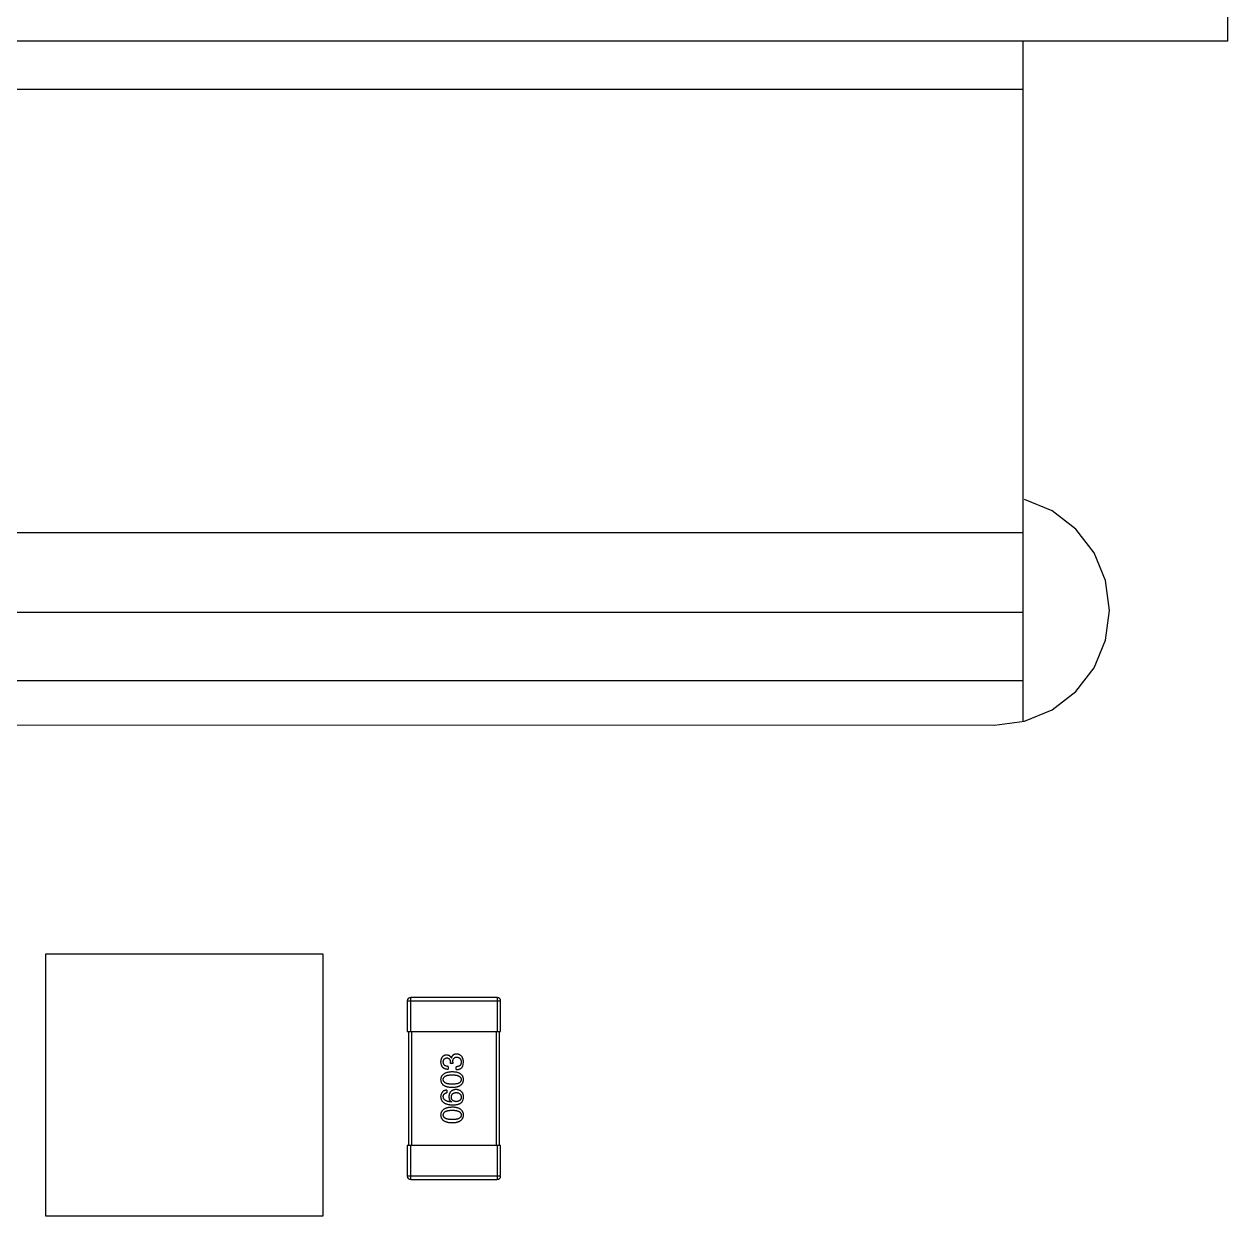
# Model space of a CAD drawing. Header units: inches. Extents: x -13 to 240, y -18 to 126.
# Drawn here: x 187.05 to 197.63, y 37.15 to 47.62 of the extents above; entities that cross this region are included whole.
import ezdxf

# ---------------------------------------------------------------- set-up
doc = ezdxf.new("R2010")
doc.units = ezdxf.units.IN
doc.header["$LTSCALE"] = 1.21
doc.header["$MEASUREMENT"] = 0
doc.layers.get('0').update_dxf_attribs({"linetype": 'CONTINUOUS'})

msp = doc.modelspace()

# ---------------------------------------------------------------- linework, layer by layer
at = {"color": 7, "linetype": 'Continuous'}
for p, q in [((197.627, 47.466), (197.627, 53.266)), ((197.627, 47.466), (178.527, 47.466)), ((195.827, 41.492), (195.827, 47.466)), ((180.327, 47.046), (195.827, 47.046)), ((196.081, 43.339), (195.838, 43.44)), ((196.29, 43.179), (196.081, 43.339)), ((196.45, 42.97), (196.29, 43.179)), ((195.827, 43.146), (180.327, 43.146)), ((196.551, 42.727), (196.45, 42.97)), ((196.585, 42.466), (196.551, 42.727)), ((195.827, 42.446), (180.327, 42.446)), ((196.551, 42.205), (196.585, 42.466)), ((196.45, 41.962), (196.551, 42.205)), ((196.29, 41.753), (196.45, 41.962)), ((195.827, 41.846), (180.327, 41.846)), ((196.081, 41.592), (196.29, 41.753)), ((195.838, 41.492), (196.081, 41.592)), ((180.568, 41.462), (195.577, 41.457)), ((195.577, 41.457), (195.838, 41.492)), ((187.239, 39.446), (187.239, 37.146)), ((189.677, 39.446), (187.239, 39.446)), ((189.677, 37.146), (189.677, 39.446)), ((190.417, 39.036), (190.417, 38.766)), ((190.417, 39.036), (191.237, 39.036)), ((190.447, 38.766), (190.447, 39.066)), ((191.207, 39.066), (190.447, 39.066)), ((191.207, 39.066), (191.207, 38.766)), ((191.237, 38.766), (191.237, 39.036)), ((190.417, 38.766), (191.237, 38.766)), ((190.427, 38.766), (190.427, 37.766)), ((190.457, 37.766), (190.457, 38.766)), ((191.197, 38.766), (191.197, 37.766)), ((191.227, 37.766), (191.227, 38.766)), ((190.803, 38.536), (190.804, 38.536)), ((190.775, 38.46), (190.775, 38.436)), ((190.796, 38.484), (190.796, 38.497)), ((190.816, 38.484), (190.796, 38.484)), ((190.816, 38.496), (190.816, 38.484)), ((190.847, 38.432), (190.847, 38.457)), ((190.904, 38.461), (190.91, 38.497)), ((190.763, 38.252), (190.763, 38.228)), ((190.806, 38.148), (190.805, 38.147)), ((190.417, 37.766), (190.417, 37.496)), ((191.237, 37.766), (190.417, 37.766)), ((190.447, 37.466), (190.447, 37.766)), ((191.207, 37.766), (191.207, 37.466)), ((191.237, 37.496), (191.237, 37.766)), ((191.237, 37.496), (190.417, 37.496)), ((190.447, 37.466), (191.207, 37.466)), ((187.239, 37.146), (189.677, 37.146))]:
    msp.add_line(p, q, dxfattribs=at)
for centre, start, end in [((190.447, 39.036), 90, 180), ((191.207, 39.036), 0, 90), ((190.447, 37.496), 180, 270), ((191.207, 37.496), 270, 0)]:
    msp.add_arc(centre, 0.03, start, end, dxfattribs=at)
for points, knots in [([(190.762, 38.56), (190.76, 38.559), (190.756, 38.559), (190.75, 38.558), (190.745, 38.557), (190.74, 38.555), (190.735, 38.552), (190.731, 38.55), (190.728, 38.547), (190.724, 38.543), (190.721, 38.539), (190.718, 38.535), (190.716, 38.53), (190.714, 38.524), (190.713, 38.519), (190.711, 38.513), (190.711, 38.506), (190.71, 38.502), (190.71, 38.499)], [0, 0, 0, 0, 0.067521, 0.132139, 0.193339, 0.252064, 0.309083, 0.364848, 0.420021, 0.475612, 0.532002, 0.589602, 0.649896, 0.712634, 0.778603, 0.848416, 0.922155, 1, 1, 1, 1]), ([(190.71, 38.499), (190.71, 38.497), (190.71, 38.492), (190.711, 38.485), (190.713, 38.478), (190.715, 38.472), (190.717, 38.467), (190.72, 38.461), (190.723, 38.457), (190.727, 38.452), (190.731, 38.449), (190.736, 38.445), (190.741, 38.443), (190.747, 38.44), (190.753, 38.439), (190.76, 38.437), (190.767, 38.436), (190.772, 38.436), (190.775, 38.436)], [0, 0, 0, 0, 0.073232, 0.142595, 0.207997, 0.270074, 0.329156, 0.386529, 0.441846, 0.496976, 0.551877, 0.607941, 0.665637, 0.725446, 0.788542, 0.855101, 0.925196, 1, 1, 1, 1]), ([(190.733, 38.498), (190.733, 38.5), (190.733, 38.502), (190.734, 38.506), (190.735, 38.51), (190.735, 38.513), (190.737, 38.516), (190.738, 38.519), (190.74, 38.522), (190.741, 38.524), (190.743, 38.527), (190.746, 38.528), (190.748, 38.53), (190.751, 38.531), (190.754, 38.533), (190.757, 38.533), (190.76, 38.534), (190.763, 38.534), (190.764, 38.534)], [0, 0, 0, 0, 0.078051, 0.151197, 0.220412, 0.286742, 0.34933, 0.409464, 0.467368, 0.52298, 0.578639, 0.633998, 0.690142, 0.746855, 0.805868, 0.867776, 0.932345, 1, 1, 1, 1]), ([(190.803, 38.536), (190.802, 38.537), (190.8, 38.541), (190.797, 38.546), (190.792, 38.55), (190.787, 38.554), (190.782, 38.556), (190.776, 38.558), (190.769, 38.559), (190.764, 38.56), (190.762, 38.56)], [0, 0, 0, 0, 0.125227, 0.244792, 0.361427, 0.478215, 0.59667, 0.722058, 0.856314, 1, 1, 1, 1]), ([(190.764, 38.534), (190.765, 38.534), (190.767, 38.534), (190.771, 38.534), (190.774, 38.533), (190.777, 38.532), (190.78, 38.53), (190.783, 38.529), (190.785, 38.527), (190.787, 38.525), (190.789, 38.522), (190.791, 38.519), (190.792, 38.516), (190.793, 38.513), (190.794, 38.51), (190.795, 38.506), (190.795, 38.502), (190.795, 38.499), (190.796, 38.497)], [0, 0, 0, 0, 0.067741, 0.131599, 0.192143, 0.249977, 0.306453, 0.361639, 0.416449, 0.471489, 0.527582, 0.584873, 0.644974, 0.70814, 0.77492, 0.845909, 0.920585, 1, 1, 1, 1]), ([(190.849, 38.568), (190.848, 38.568), (190.845, 38.568), (190.841, 38.568), (190.837, 38.567), (190.833, 38.566), (190.83, 38.565), (190.826, 38.564), (190.823, 38.562), (190.82, 38.56), (190.818, 38.558), (190.815, 38.556), (190.813, 38.553), (190.811, 38.55), (190.809, 38.547), (190.807, 38.543), (190.806, 38.539), (190.805, 38.537), (190.804, 38.536)], [0, 0, 0, 0, 0.071215, 0.138707, 0.20396, 0.266995, 0.327734, 0.387609, 0.445602, 0.503345, 0.561136, 0.618597, 0.677672, 0.738255, 0.799989, 0.863961, 0.930555, 1, 1, 1, 1]), ([(190.816, 38.496), (190.816, 38.498), (190.816, 38.502), (190.817, 38.507), (190.817, 38.511), (190.818, 38.516), (190.82, 38.52), (190.821, 38.523), (190.823, 38.527), (190.825, 38.53), (190.828, 38.532), (190.83, 38.535), (190.833, 38.537), (190.837, 38.538), (190.84, 38.54), (190.844, 38.54), (190.848, 38.541), (190.851, 38.541), (190.852, 38.541)], [0, 0, 0, 0, 0.082495, 0.159728, 0.232496, 0.300725, 0.365163, 0.425859, 0.483728, 0.538892, 0.592921, 0.646195, 0.699968, 0.754746, 0.811387, 0.870806, 0.933482, 1, 1, 1, 1]), ([(190.91, 38.497), (190.91, 38.5), (190.91, 38.505), (190.909, 38.513), (190.908, 38.52), (190.906, 38.527), (190.903, 38.533), (190.901, 38.539), (190.898, 38.544), (190.894, 38.549), (190.89, 38.553), (190.885, 38.557), (190.88, 38.56), (190.875, 38.563), (190.869, 38.565), (190.863, 38.567), (190.856, 38.568), (190.851, 38.568), (190.849, 38.568)], [0, 0, 0, 0, 0.078078, 0.151942, 0.221594, 0.28726, 0.350176, 0.409768, 0.467648, 0.523784, 0.578904, 0.634014, 0.689819, 0.746826, 0.805875, 0.867063, 0.931764, 1, 1, 1, 1]), ([(190.852, 38.541), (190.854, 38.541), (190.857, 38.541), (190.861, 38.54), (190.865, 38.539), (190.868, 38.538), (190.872, 38.536), (190.875, 38.534), (190.877, 38.532), (190.88, 38.529), (190.882, 38.526), (190.884, 38.523), (190.886, 38.52), (190.887, 38.516), (190.889, 38.512), (190.89, 38.508), (190.89, 38.503), (190.89, 38.5), (190.891, 38.498)], [0, 0, 0, 0, 0.068514, 0.133941, 0.195994, 0.255362, 0.312994, 0.369441, 0.424687, 0.480522, 0.537148, 0.594801, 0.654411, 0.716817, 0.781981, 0.850498, 0.923306, 1, 1, 1, 1]), ([(190.812, 38.412), (190.808, 38.412), (190.8, 38.411), (190.789, 38.41), (190.778, 38.409), (190.768, 38.406), (190.759, 38.404), (190.751, 38.401), (190.744, 38.397), (190.737, 38.393), (190.731, 38.389), (190.725, 38.384), (190.721, 38.378), (190.717, 38.373), (190.714, 38.366), (190.712, 38.359), (190.711, 38.352), (190.71, 38.347), (190.71, 38.344)], [0, 0, 0, 0, 0.088475, 0.171606, 0.249595, 0.322626, 0.391327, 0.455765, 0.516374, 0.573675, 0.628522, 0.681161, 0.732559, 0.783563, 0.83504, 0.887639, 0.942585, 1, 1, 1, 1]), ([(190.775, 38.46), (190.773, 38.46), (190.77, 38.46), (190.765, 38.461), (190.761, 38.462), (190.757, 38.463), (190.753, 38.464), (190.749, 38.466), (190.746, 38.468), (190.744, 38.47), (190.741, 38.473), (190.739, 38.476), (190.737, 38.479), (190.736, 38.482), (190.735, 38.486), (190.734, 38.49), (190.733, 38.494), (190.733, 38.497), (190.733, 38.498)], [0, 0, 0, 0, 0.078134, 0.15164, 0.221358, 0.286689, 0.348614, 0.407697, 0.464247, 0.520153, 0.574432, 0.629291, 0.684538, 0.742032, 0.801329, 0.863637, 0.930123, 1, 1, 1, 1]), ([(190.91, 38.344), (190.91, 38.347), (190.91, 38.352), (190.909, 38.359), (190.907, 38.366), (190.904, 38.373), (190.9, 38.379), (190.896, 38.384), (190.891, 38.389), (190.885, 38.394), (190.879, 38.398), (190.871, 38.401), (190.863, 38.404), (190.854, 38.407), (190.845, 38.409), (190.835, 38.41), (190.823, 38.411), (190.816, 38.412), (190.812, 38.412)], [0, 0, 0, 0, 0.059134, 0.115603, 0.169236, 0.221572, 0.273254, 0.32474, 0.377319, 0.431815, 0.488555, 0.548609, 0.612242, 0.680182, 0.75251, 0.829782, 0.91231, 1, 1, 1, 1]), ([(190.891, 38.498), (190.891, 38.497), (190.891, 38.494), (190.89, 38.489), (190.889, 38.485), (190.888, 38.481), (190.886, 38.477), (190.885, 38.474), (190.882, 38.47), (190.88, 38.468), (190.877, 38.465), (190.874, 38.463), (190.87, 38.461), (190.866, 38.46), (190.862, 38.459), (190.857, 38.458), (190.852, 38.457), (190.849, 38.457), (190.847, 38.457)], [0, 0, 0, 0, 0.071272, 0.13882, 0.201858, 0.262757, 0.320043, 0.376709, 0.431462, 0.486034, 0.541209, 0.597703, 0.65589, 0.717768, 0.782056, 0.850407, 0.92277, 1, 1, 1, 1]), ([(190.847, 38.432), (190.849, 38.432), (190.852, 38.432), (190.857, 38.432), (190.862, 38.433), (190.867, 38.434), (190.871, 38.435), (190.875, 38.436), (190.879, 38.438), (190.883, 38.44), (190.886, 38.442), (190.89, 38.444), (190.893, 38.446), (190.895, 38.449), (190.898, 38.451), (190.9, 38.455), (190.902, 38.458), (190.903, 38.46), (190.904, 38.461)], [0, 0, 0, 0, 0.078937, 0.154495, 0.226898, 0.296844, 0.363348, 0.427781, 0.48946, 0.549586, 0.607902, 0.664733, 0.720805, 0.776157, 0.831175, 0.886736, 0.943094, 1, 1, 1, 1]), ([(190.71, 38.344), (190.71, 38.341), (190.711, 38.336), (190.712, 38.329), (190.714, 38.322), (190.717, 38.315), (190.721, 38.309), (190.725, 38.304), (190.73, 38.299), (190.736, 38.294), (190.743, 38.29), (190.751, 38.287), (190.759, 38.284), (190.768, 38.281), (190.778, 38.279), (190.789, 38.278), (190.8, 38.277), (190.808, 38.276), (190.812, 38.276)], [0, 0, 0, 0, 0.057911, 0.113262, 0.165956, 0.217443, 0.268511, 0.319665, 0.372, 0.426129, 0.483365, 0.543779, 0.607756, 0.676562, 0.749704, 0.827713, 0.911177, 1, 1, 1, 1]), ([(190.733, 38.344), (190.733, 38.346), (190.733, 38.349), (190.734, 38.354), (190.736, 38.358), (190.738, 38.362), (190.741, 38.366), (190.744, 38.369), (190.748, 38.373), (190.753, 38.375), (190.758, 38.378), (190.764, 38.38), (190.771, 38.382), (190.778, 38.383), (190.785, 38.384), (190.794, 38.385), (190.803, 38.385), (190.809, 38.386), (190.812, 38.386)], [0, 0, 0, 0, 0.050604, 0.098688, 0.145699, 0.191791, 0.238625, 0.286717, 0.337546, 0.391814, 0.449755, 0.512106, 0.579685, 0.652048, 0.730262, 0.814146, 0.904281, 1, 1, 1, 1]), ([(190.812, 38.304), (190.809, 38.304), (190.803, 38.304), (190.794, 38.304), (190.785, 38.305), (190.778, 38.306), (190.771, 38.307), (190.764, 38.309), (190.758, 38.311), (190.753, 38.314), (190.748, 38.316), (190.744, 38.319), (190.741, 38.323), (190.738, 38.326), (190.736, 38.33), (190.734, 38.335), (190.733, 38.339), (190.733, 38.342), (190.733, 38.344)], [0, 0, 0, 0, 0.096452, 0.187278, 0.271765, 0.350519, 0.423437, 0.491321, 0.554011, 0.612224, 0.666281, 0.717003, 0.764884, 0.811423, 0.856783, 0.902993, 0.950236, 1, 1, 1, 1]), ([(190.812, 38.386), (190.815, 38.386), (190.821, 38.385), (190.83, 38.385), (190.838, 38.384), (190.846, 38.383), (190.853, 38.382), (190.859, 38.38), (190.865, 38.378), (190.87, 38.375), (190.875, 38.373), (190.879, 38.369), (190.883, 38.366), (190.885, 38.362), (190.888, 38.358), (190.889, 38.354), (190.89, 38.349), (190.89, 38.346), (190.891, 38.344)], [0, 0, 0, 0, 0.094834, 0.184067, 0.267029, 0.344713, 0.417334, 0.484367, 0.546941, 0.604717, 0.65953, 0.710539, 0.759381, 0.806382, 0.853027, 0.900623, 0.949121, 1, 1, 1, 1]), ([(190.812, 38.276), (190.816, 38.276), (190.823, 38.277), (190.835, 38.278), (190.845, 38.279), (190.854, 38.281), (190.863, 38.284), (190.871, 38.287), (190.879, 38.29), (190.885, 38.294), (190.891, 38.299), (190.896, 38.304), (190.9, 38.309), (190.904, 38.315), (190.907, 38.322), (190.909, 38.329), (190.91, 38.336), (190.91, 38.341), (190.91, 38.344)], [0, 0, 0, 0, 0.087693, 0.170223, 0.247496, 0.319826, 0.387768, 0.451403, 0.511459, 0.568358, 0.622671, 0.675251, 0.726739, 0.778422, 0.830759, 0.884394, 0.940865, 1, 1, 1, 1]), ([(190.891, 38.344), (190.891, 38.342), (190.89, 38.339), (190.889, 38.335), (190.888, 38.33), (190.886, 38.326), (190.883, 38.323), (190.88, 38.319), (190.875, 38.316), (190.871, 38.314), (190.866, 38.311), (190.86, 38.309), (190.853, 38.307), (190.846, 38.306), (190.838, 38.305), (190.83, 38.304), (190.821, 38.304), (190.815, 38.304), (190.812, 38.304)], [0, 0, 0, 0, 0.049766, 0.097012, 0.143225, 0.188786, 0.235079, 0.282962, 0.333687, 0.387747, 0.445963, 0.508657, 0.576545, 0.649868, 0.72822, 0.812712, 0.903543, 1, 1, 1, 1]), ([(190.763, 38.252), (190.761, 38.252), (190.757, 38.251), (190.751, 38.25), (190.746, 38.248), (190.741, 38.246), (190.736, 38.244), (190.732, 38.241), (190.728, 38.238), (190.725, 38.235), (190.722, 38.231), (190.719, 38.227), (190.717, 38.222), (190.715, 38.217), (190.713, 38.212), (190.712, 38.206), (190.711, 38.2), (190.71, 38.196), (190.71, 38.194)], [0, 0, 0, 0, 0.06947, 0.136096, 0.199592, 0.260665, 0.319672, 0.377156, 0.433415, 0.489984, 0.546535, 0.604276, 0.663499, 0.725182, 0.788953, 0.855683, 0.926216, 1, 1, 1, 1]), ([(190.71, 38.194), (190.71, 38.191), (190.711, 38.186), (190.712, 38.178), (190.715, 38.17), (190.718, 38.163), (190.721, 38.157), (190.726, 38.151), (190.732, 38.146), (190.738, 38.141), (190.745, 38.137), (190.753, 38.133), (190.761, 38.13), (190.771, 38.127), (190.781, 38.125), (190.792, 38.123), (190.804, 38.122), (190.812, 38.122), (190.816, 38.122)], [0, 0, 0, 0, 0.058957, 0.115262, 0.16907, 0.221312, 0.273147, 0.324961, 0.377649, 0.432026, 0.488925, 0.549039, 0.612912, 0.680653, 0.753056, 0.830314, 0.912483, 1, 1, 1, 1]), ([(190.733, 38.194), (190.733, 38.196), (190.733, 38.201), (190.735, 38.207), (190.737, 38.212), (190.74, 38.217), (190.745, 38.221), (190.75, 38.224), (190.756, 38.226), (190.76, 38.227), (190.763, 38.228)], [0, 0, 0, 0, 0.136586, 0.261496, 0.378089, 0.490612, 0.605522, 0.725767, 0.8561, 1, 1, 1, 1]), ([(190.805, 38.147), (190.803, 38.147), (190.797, 38.148), (190.789, 38.149), (190.782, 38.15), (190.775, 38.152), (190.768, 38.153), (190.762, 38.156), (190.757, 38.158), (190.752, 38.161), (190.748, 38.164), (190.744, 38.167), (190.741, 38.171), (190.739, 38.175), (190.736, 38.179), (190.735, 38.184), (190.734, 38.189), (190.733, 38.192), (190.733, 38.194)], [0, 0, 0, 0, 0.089218, 0.173709, 0.252753, 0.326963, 0.397099, 0.462534, 0.524018, 0.582178, 0.637235, 0.689955, 0.741228, 0.791618, 0.841661, 0.892925, 0.945259, 1, 1, 1, 1]), ([(190.845, 38.256), (190.842, 38.256), (190.838, 38.256), (190.831, 38.255), (190.825, 38.254), (190.819, 38.252), (190.814, 38.249), (190.809, 38.247), (190.804, 38.243), (190.8, 38.24), (190.796, 38.236), (190.793, 38.231), (190.79, 38.226), (190.788, 38.22), (190.786, 38.215), (190.784, 38.208), (190.783, 38.201), (190.783, 38.197), (190.782, 38.194)], [0, 0, 0, 0, 0.071527, 0.139094, 0.20346, 0.264939, 0.323904, 0.381383, 0.437591, 0.493343, 0.549401, 0.606085, 0.664838, 0.725424, 0.788712, 0.855452, 0.925772, 1, 1, 1, 1]), ([(190.782, 38.194), (190.782, 38.191), (190.783, 38.186), (190.784, 38.179), (190.786, 38.172), (190.788, 38.166), (190.792, 38.161), (190.796, 38.156), (190.801, 38.152), (190.805, 38.149), (190.806, 38.148)], [0, 0, 0, 0, 0.144617, 0.279572, 0.40596, 0.526097, 0.64389, 0.760003, 0.877724, 1, 1, 1, 1]), ([(190.804, 38.191), (190.804, 38.192), (190.804, 38.195), (190.805, 38.199), (190.806, 38.203), (190.807, 38.207), (190.809, 38.211), (190.811, 38.214), (190.813, 38.217), (190.815, 38.219), (190.818, 38.222), (190.821, 38.224), (190.824, 38.225), (190.828, 38.227), (190.832, 38.228), (190.836, 38.229), (190.841, 38.23), (190.844, 38.23), (190.846, 38.23)], [0, 0, 0, 0, 0.069884, 0.136529, 0.199638, 0.259844, 0.317774, 0.374356, 0.430026, 0.485148, 0.5409, 0.597889, 0.657472, 0.718614, 0.783613, 0.85129, 0.923712, 1, 1, 1, 1]), ([(190.847, 38.15), (190.845, 38.15), (190.842, 38.151), (190.837, 38.151), (190.833, 38.152), (190.829, 38.154), (190.825, 38.155), (190.821, 38.157), (190.818, 38.159), (190.815, 38.162), (190.813, 38.164), (190.811, 38.167), (190.809, 38.17), (190.807, 38.174), (190.806, 38.178), (190.805, 38.182), (190.804, 38.186), (190.804, 38.189), (190.804, 38.191)], [0, 0, 0, 0, 0.076072, 0.148369, 0.216753, 0.281358, 0.342792, 0.401604, 0.458929, 0.514444, 0.569818, 0.625343, 0.681554, 0.739608, 0.800134, 0.863477, 0.929547, 1, 1, 1, 1]), ([(190.894, 38.237), (190.892, 38.238), (190.889, 38.241), (190.883, 38.245), (190.877, 38.249), (190.871, 38.252), (190.865, 38.254), (190.858, 38.255), (190.852, 38.256), (190.847, 38.256), (190.845, 38.256)], [0, 0, 0, 0, 0.129393, 0.255335, 0.378531, 0.500878, 0.622934, 0.746191, 0.87096, 1, 1, 1, 1]), ([(190.846, 38.23), (190.848, 38.23), (190.851, 38.23), (190.856, 38.229), (190.86, 38.228), (190.865, 38.227), (190.868, 38.226), (190.872, 38.224), (190.875, 38.222), (190.878, 38.22), (190.881, 38.217), (190.883, 38.214), (190.885, 38.211), (190.887, 38.208), (190.888, 38.204), (190.889, 38.2), (190.89, 38.196), (190.89, 38.193), (190.891, 38.192)], [0, 0, 0, 0, 0.078863, 0.153308, 0.223539, 0.289857, 0.35341, 0.413572, 0.471721, 0.528235, 0.584279, 0.638781, 0.69466, 0.751251, 0.809198, 0.869697, 0.933318, 1, 1, 1, 1]), ([(190.891, 38.192), (190.891, 38.19), (190.89, 38.187), (190.89, 38.183), (190.889, 38.178), (190.888, 38.175), (190.886, 38.171), (190.884, 38.168), (190.882, 38.165), (190.879, 38.162), (190.876, 38.159), (190.873, 38.157), (190.869, 38.155), (190.866, 38.154), (190.861, 38.152), (190.857, 38.151), (190.852, 38.151), (190.849, 38.15), (190.847, 38.15)], [0, 0, 0, 0, 0.070403, 0.137196, 0.200053, 0.260887, 0.31876, 0.37535, 0.430743, 0.485927, 0.541678, 0.598832, 0.657726, 0.719441, 0.783504, 0.851852, 0.923533, 1, 1, 1, 1]), ([(190.884, 38.136), (190.886, 38.138), (190.89, 38.141), (190.895, 38.146), (190.9, 38.151), (190.903, 38.158), (190.906, 38.164), (190.908, 38.172), (190.91, 38.179), (190.91, 38.185), (190.91, 38.188)], [0, 0, 0, 0, 0.125033, 0.246266, 0.36603, 0.485265, 0.606781, 0.732144, 0.862551, 1, 1, 1, 1]), ([(190.91, 38.188), (190.91, 38.19), (190.91, 38.196), (190.91, 38.204), (190.909, 38.211), (190.907, 38.217), (190.905, 38.223), (190.902, 38.228), (190.898, 38.233), (190.895, 38.235), (190.894, 38.237)], [0, 0, 0, 0, 0.156782, 0.301945, 0.436395, 0.561474, 0.678489, 0.78853, 0.894967, 1, 1, 1, 1]), ([(190.812, 38.101), (190.808, 38.101), (190.8, 38.1), (190.789, 38.099), (190.778, 38.098), (190.768, 38.096), (190.759, 38.093), (190.751, 38.09), (190.744, 38.087), (190.737, 38.083), (190.731, 38.078), (190.725, 38.073), (190.721, 38.068), (190.717, 38.062), (190.714, 38.055), (190.712, 38.048), (190.711, 38.041), (190.71, 38.036), (190.71, 38.033)], [0, 0, 0, 0, 0.088475, 0.171606, 0.249595, 0.322626, 0.391327, 0.455765, 0.516374, 0.573675, 0.628522, 0.681161, 0.732559, 0.783563, 0.83504, 0.887639, 0.942585, 1, 1, 1, 1]), ([(190.91, 38.033), (190.91, 38.036), (190.91, 38.041), (190.909, 38.049), (190.907, 38.056), (190.904, 38.062), (190.9, 38.068), (190.896, 38.074), (190.891, 38.079), (190.885, 38.083), (190.879, 38.087), (190.871, 38.091), (190.863, 38.094), (190.854, 38.096), (190.845, 38.098), (190.835, 38.1), (190.823, 38.101), (190.816, 38.101), (190.812, 38.101)], [0, 0, 0, 0, 0.059134, 0.115603, 0.169236, 0.221572, 0.273254, 0.32474, 0.377319, 0.431815, 0.488555, 0.548609, 0.612242, 0.680182, 0.75251, 0.829782, 0.91231, 1, 1, 1, 1]), ([(190.816, 38.122), (190.82, 38.122), (190.827, 38.122), (190.837, 38.123), (190.846, 38.124), (190.855, 38.125), (190.863, 38.127), (190.871, 38.13), (190.878, 38.133), (190.882, 38.135), (190.884, 38.136)], [0, 0, 0, 0, 0.151498, 0.29521, 0.430242, 0.557137, 0.677306, 0.790845, 0.898111, 1, 1, 1, 1]), ([(190.71, 38.033), (190.71, 38.031), (190.711, 38.025), (190.712, 38.018), (190.714, 38.011), (190.717, 38.004), (190.721, 37.998), (190.725, 37.993), (190.73, 37.988), (190.736, 37.983), (190.743, 37.979), (190.751, 37.976), (190.759, 37.973), (190.768, 37.97), (190.778, 37.968), (190.789, 37.967), (190.8, 37.966), (190.808, 37.966), (190.812, 37.965)], [0, 0, 0, 0, 0.057911, 0.113262, 0.165956, 0.217443, 0.268511, 0.319665, 0.372, 0.426129, 0.483365, 0.543779, 0.607756, 0.676562, 0.749704, 0.827713, 0.911177, 1, 1, 1, 1]), ([(190.733, 38.033), (190.733, 38.035), (190.733, 38.038), (190.734, 38.043), (190.736, 38.047), (190.738, 38.051), (190.741, 38.055), (190.744, 38.059), (190.748, 38.062), (190.753, 38.064), (190.758, 38.067), (190.764, 38.069), (190.771, 38.071), (190.778, 38.072), (190.785, 38.073), (190.794, 38.074), (190.803, 38.075), (190.809, 38.075), (190.812, 38.075)], [0, 0, 0, 0, 0.050604, 0.098688, 0.145699, 0.191791, 0.238625, 0.286717, 0.337546, 0.391814, 0.449755, 0.512106, 0.579685, 0.652048, 0.730262, 0.814146, 0.904281, 1, 1, 1, 1]), ([(190.812, 37.993), (190.809, 37.993), (190.803, 37.993), (190.794, 37.993), (190.785, 37.994), (190.778, 37.995), (190.771, 37.997), (190.764, 37.998), (190.758, 38), (190.753, 38.003), (190.748, 38.005), (190.744, 38.008), (190.741, 38.012), (190.738, 38.015), (190.736, 38.019), (190.734, 38.024), (190.733, 38.028), (190.733, 38.032), (190.733, 38.033)], [0, 0, 0, 0, 0.096452, 0.187278, 0.271765, 0.350519, 0.423437, 0.491321, 0.554011, 0.612224, 0.666281, 0.717003, 0.764884, 0.811423, 0.856783, 0.902993, 0.950236, 1, 1, 1, 1]), ([(190.812, 38.075), (190.815, 38.075), (190.821, 38.075), (190.83, 38.074), (190.838, 38.073), (190.846, 38.072), (190.853, 38.071), (190.859, 38.069), (190.865, 38.067), (190.87, 38.064), (190.875, 38.062), (190.879, 38.059), (190.883, 38.055), (190.885, 38.051), (190.888, 38.047), (190.889, 38.043), (190.89, 38.038), (190.89, 38.035), (190.891, 38.033)], [0, 0, 0, 0, 0.094834, 0.184067, 0.267029, 0.344713, 0.417334, 0.484367, 0.546941, 0.604717, 0.65953, 0.710539, 0.759381, 0.806382, 0.853027, 0.900623, 0.949121, 1, 1, 1, 1]), ([(190.812, 37.965), (190.816, 37.966), (190.823, 37.966), (190.835, 37.967), (190.845, 37.968), (190.854, 37.97), (190.863, 37.973), (190.871, 37.976), (190.879, 37.979), (190.885, 37.983), (190.891, 37.988), (190.896, 37.993), (190.9, 37.998), (190.904, 38.004), (190.907, 38.011), (190.909, 38.018), (190.91, 38.025), (190.91, 38.031), (190.91, 38.033)], [0, 0, 0, 0, 0.087693, 0.170223, 0.247496, 0.319826, 0.387768, 0.451403, 0.511459, 0.568358, 0.622671, 0.675251, 0.726739, 0.778422, 0.830759, 0.884394, 0.940865, 1, 1, 1, 1]), ([(190.891, 38.033), (190.891, 38.032), (190.89, 38.028), (190.889, 38.024), (190.888, 38.019), (190.886, 38.015), (190.883, 38.012), (190.88, 38.008), (190.875, 38.005), (190.871, 38.003), (190.866, 38), (190.86, 37.998), (190.853, 37.997), (190.846, 37.995), (190.838, 37.994), (190.83, 37.993), (190.821, 37.993), (190.815, 37.993), (190.812, 37.993)], [0, 0, 0, 0, 0.049766, 0.097012, 0.143225, 0.188786, 0.235079, 0.282962, 0.333687, 0.387747, 0.445963, 0.508657, 0.576545, 0.649868, 0.72822, 0.812712, 0.903543, 1, 1, 1, 1])]:
    msp.add_open_spline(points, degree=3, knots=knots, dxfattribs=at)

doc.saveas('drawing.dxf')
